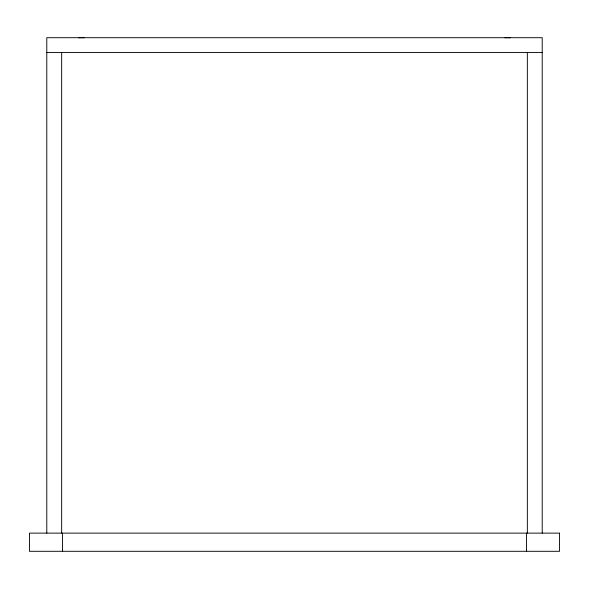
<?xml version="1.0" encoding="UTF-8"?>
<svg xmlns="http://www.w3.org/2000/svg" width="589" height="589" viewBox="0 0 589 589"><rect width="100%" height="100%" fill="white"/><g stroke="black" fill="none" stroke-linecap="round" stroke-linejoin="round"><path stroke-width="0.88" d="M46.789 52.568L542.211 52.568M542.211 533.126L542.211 37.703L46.789 37.703L46.789 533.126M527.346 52.568L527.346 533.126M526.522 533.126L526.522 551.297M62.478 533.126L62.478 551.297M61.654 52.568L61.654 533.126M504.95 37.806A33.028 33.028 0 0 1 510.111 37.806M78.889 37.806A33.028 33.028 0 0 1 84.05 37.806M559.55 533.126L29.45 533.126L29.45 551.297L559.55 551.297L559.55 533.126"/></g></svg>
